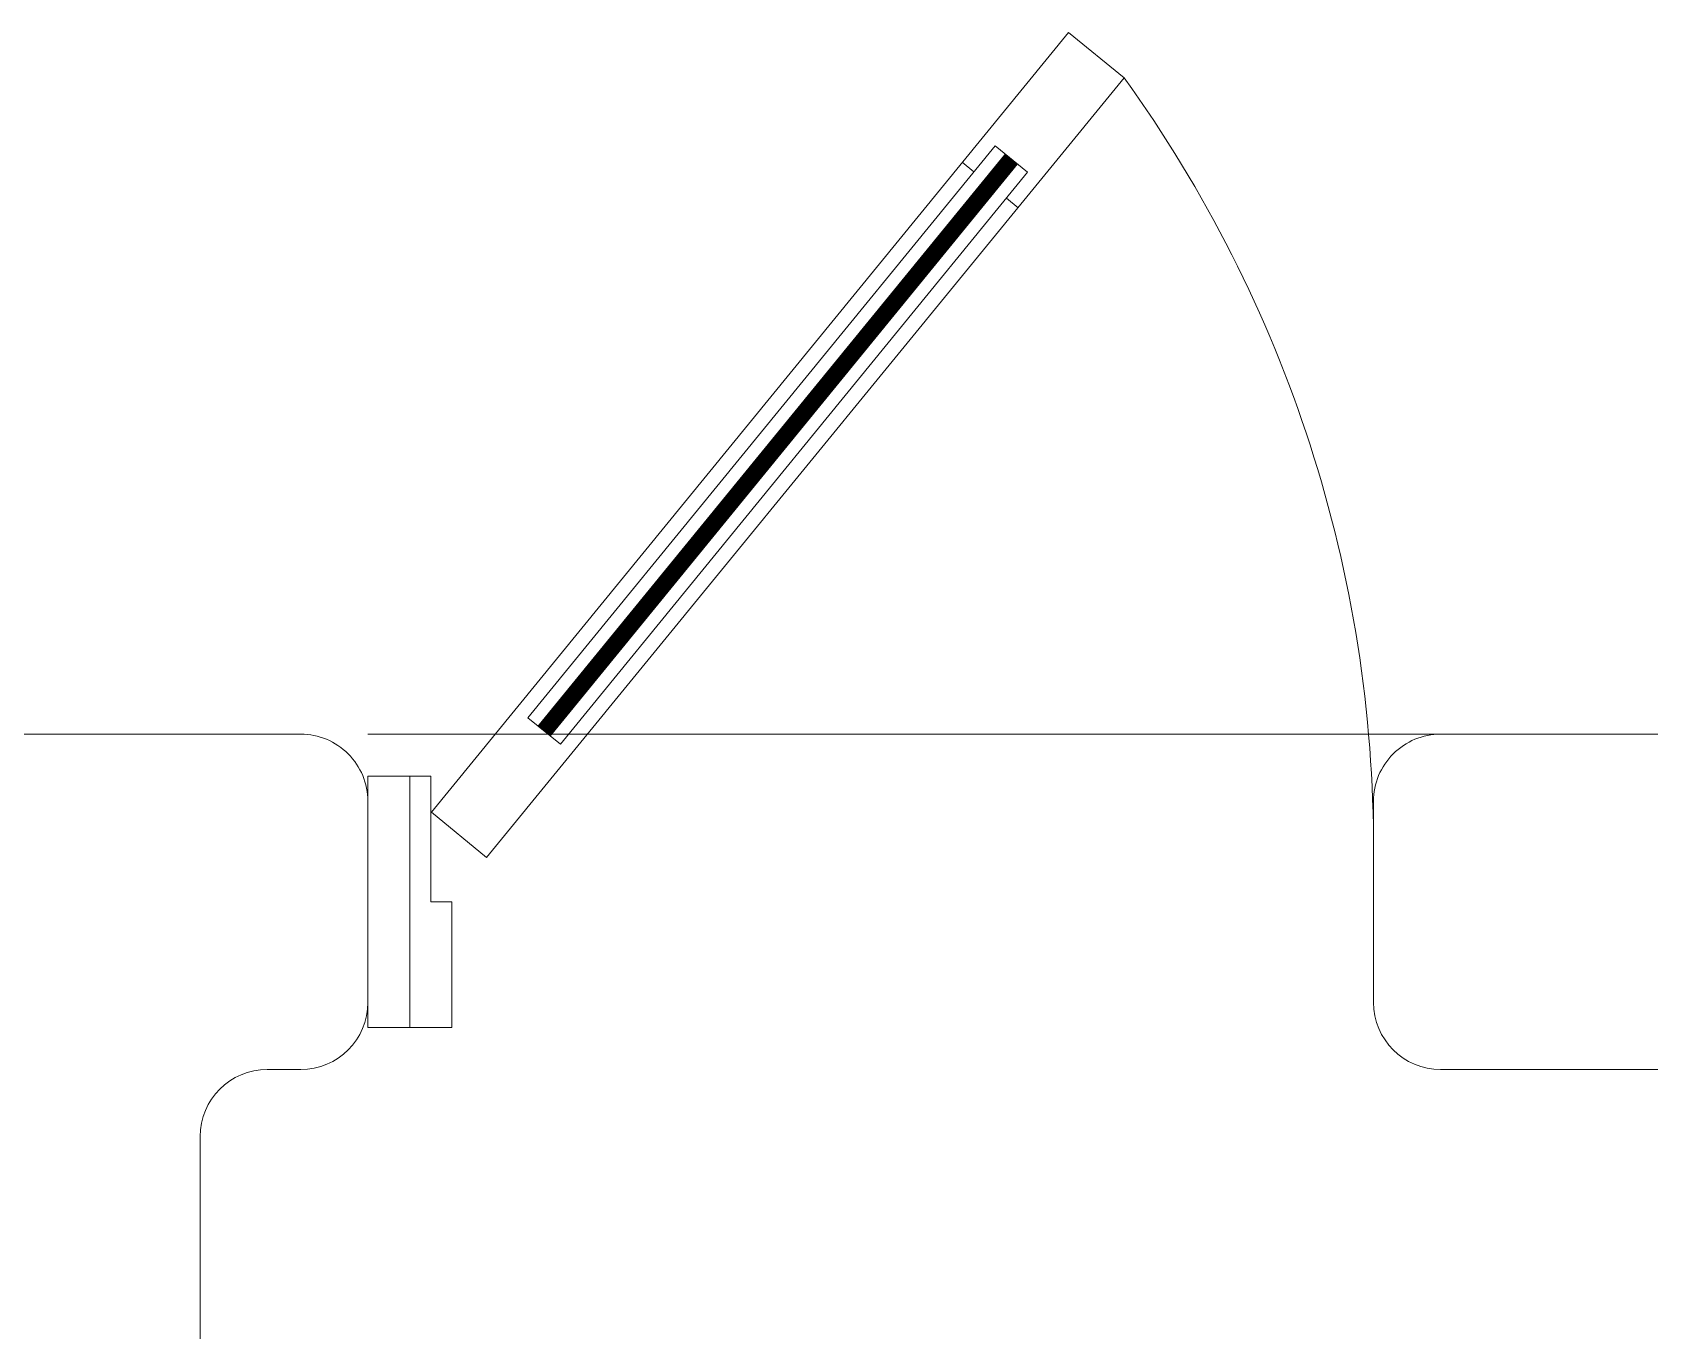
# Model space of a CAD drawing. Header units: metres. Extents: x -232 to 581, y 30 to 789.
# Drawn here: x 105.616 to 106.58, y 746.333 to 747.107 of the extents above; entities that cross this region are included whole.
import ezdxf

# ---------------------------------------------------------------- set-up
doc = ezdxf.new("R2010")
doc.units = ezdxf.units.M
for name, color, linetype, lineweight in [('A-DOOR', 35, 'Continuous', 5), ('A-WALL', 250, 'Continuous', 20), ('piscina', 131, 'Continuous', 0)]:
    doc.layers.add(name, color=color, linetype=linetype, lineweight=lineweight)
doc.layers.add('PISO', color=7, linetype='Continuous', lineweight=5, true_color=0xe6e6e6)

# ---------------------------------------------------------------- blocks, each defined once
blk = doc.blocks.new('27.11.2025 LN09 1ER NIVEL')
at = {"layer": 'A-DOOR', "color": 18, "true_color": 0x000000, "extrusion": (0, 0, -1)}
for p, q in [((182.99538, 111.57967), (182.98841, 111.58536)), ((183.01474, 111.56386), (183.0217, 111.55817))]:
    blk.add_line(p, q, dxfattribs=at)
for points in [[(-182.67171, 111.19769), (-183.05168, 111.66281), (-183.08497, 111.63561), (-182.70454, 111.17049)], [(-183.02739, 111.57934), (-182.74865, 111.23814), (-182.72929, 111.25395), (-183.00803, 111.59516)]]:
    blk.add_lwpolyline(points, close=True, dxfattribs=at)
at = {"layer": 'A-DOOR', "color": 18, "true_color": 0x000000}
for points in [[(182.65875, 111.21912), (182.63378, 111.21912), (182.63378, 111.06912), (182.65875, 111.06912)], [(182.68378, 111.06912), (182.68378, 111.14412), (182.67125, 111.14412), (182.67125, 111.21912), (182.65875, 111.21912), (182.65875, 111.06912)]]:
    blk.add_lwpolyline(points, close=True, dxfattribs=at)
at = {"layer": 'A-DOOR', "color": 18, "true_color": 0x000000, "extrusion": (0, 0, -1)}
blk.add_arc((-182.44899, 111.17581), 0.78479, 144.13417, 180.12369, dxfattribs=at)
at = {"layer": 'A-WALL', "color": 18, "true_color": 0x000000}
for p, q in [((182.07375, 111.24412), (182.59375, 111.24412)), ((183.27377, 111.24412), (183.59378, 111.24412)), ((182.63375, 111.08412), (182.63375, 111.20412)), ((183.23377, 111.20412), (183.23377, 111.08412)), ((182.57375, 111.04412), (182.59375, 111.04412)), ((183.27377, 111.04412), (183.59378, 111.04412)), ((182.53375, 111.00412), (182.53375, 107.53412))]:
    blk.add_line(p, q, dxfattribs=at)
for centre, start, end in [((182.59375, 111.20412), 359.99999, 90.00001), ((183.27377, 111.20412), 89.99997, 180), ((182.59375, 111.08412), 270, 359.99999), ((183.27377, 111.08412), 180, 269.99997), ((182.57375, 111.00412), 90, 180)]:
    blk.add_arc(centre, 0.04, start, end, dxfattribs=at)
at = {"layer": 'piscina', "color": 18, "true_color": 0x000000, "extrusion": (0, 0, -1), "const_width": 0.01}
blk.add_lwpolyline([(-183.01771, 111.58725), (-182.73897, 111.24604)], dxfattribs=at)
at = {"layer": 'PISO', "color": 18, "true_color": 0x000000}
blk.add_line((183.27377, 111.24412), (182.63375, 111.24412), dxfattribs=at)

msp = doc.modelspace()

# ---------------------------------------------------------------- block references
at = {"color": 1}
msp.add_blockref('27.11.2025 LN09 1ER NIVEL', (-76.81799, 635.44435), dxfattribs=at)

doc.saveas('drawing.dxf')
